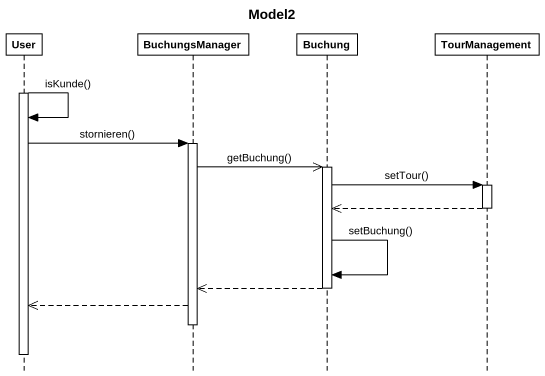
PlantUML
@startuml
title Model2
hide footbox
participant User
participant BuchungsManager
participant Buchung
participant TourManagement

activate User
User -> User : isKunde()
User -> BuchungsManager : stornieren()
activate BuchungsManager
BuchungsManager ->> Buchung : getBuchung()
activate Buchung
Buchung -> TourManagement : setTour()
activate TourManagement
TourManagement -->> Buchung
deactivate TourManagement
Buchung -> Buchung : setBuchung()
Buchung -->> BuchungsManager
deactivate Buchung
BuchungsManager -->> User
deactivate BuchungsManager
deactivate User
@enduml
